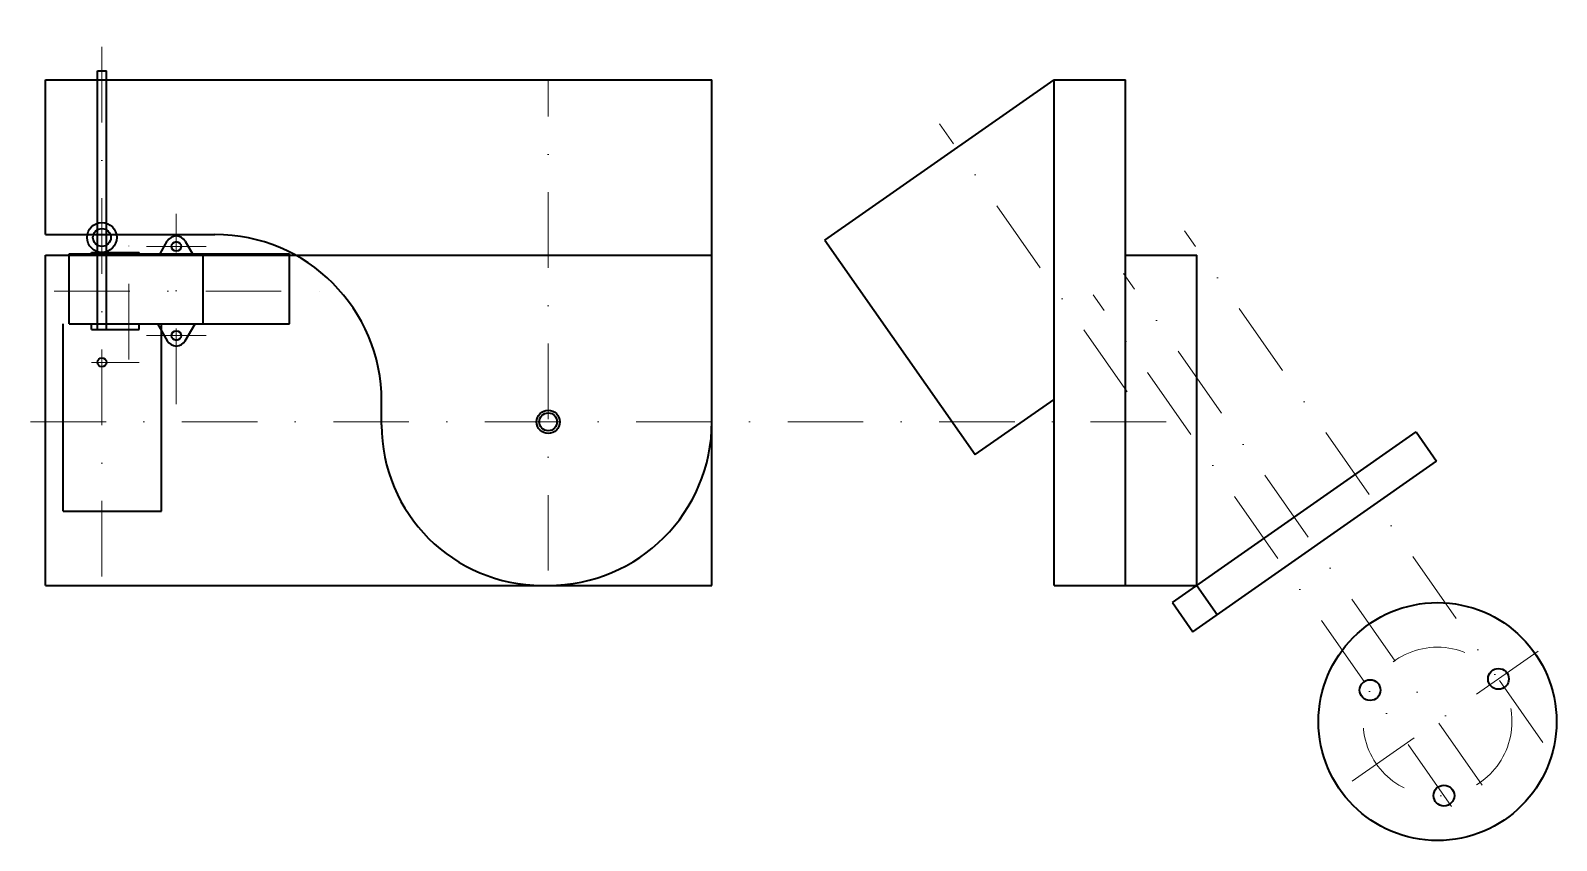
# Model space of a CAD drawing. Header units: millimetres. Extents: x 26 to 539, y -41 to 232.
import ezdxf

# ---------------------------------------------------------------- set-up
doc = ezdxf.new("R2010")
doc.units = ezdxf.units.MM
doc.linetypes.add('DASHDOTX2', pattern=[50.8, 25.4, -12.7, 0, -12.7])
doc.layers.add('CENTER', color=7, linetype='DASHDOTX2', lineweight=18)
doc.layers.add('CONTOUR', color=7, linetype='CONTINUOUS', lineweight=35)

msp = doc.modelspace()

# ---------------------------------------------------------------- linework, layer by layer
at = {"layer": 'CENTER'}
for p, q in [((50, 48), (50, 231.6)), ((200, 50), (200, 215)), ((394.59, 110.14), (331.5, 200.25)), ((75, 106), (75, 170)), ((59, 121), (59, 167)), ((534.34, -7.82), (413.89, 164.2)), ((65, 159), (85, 159)), ((513.86, -22.16), (393.41, 149.86)), ((34, 144), (123, 144)), ((503.62, -29.33), (383.17, 142.69)), ((65, 129), (85, 129)), ((46.5, 120), (62.5, 120)), ((26, 100), (408.32, 100)), ((532.77, 22.94), (467.23, -22.94))]:
    msp.add_line(p, q, dxfattribs=at)
msp.add_circle((498.89, -0.78), 25, dxfattribs=at)
at = {"layer": 'CONTOUR'}
for p, q in [((48.5, 218), (51.5, 218)), ((48.5, 131), (48.5, 218)), ((51.5, 131), (51.5, 218)), ((31, 215), (255, 215)), ((31, 163), (31, 215)), ((255, 45), (255, 215)), ((293, 161.08), (370, 215)), ((370, 215), (394, 215)), ((370, 45), (370, 215)), ((394, 45), (394, 215)), ((31, 163), (88, 163)), ((69.52, 156.5), (71.97, 160.75)), ((78.03, 160.75), (80.48, 156.5)), ((293, 161.08), (343.47, 89)), ((31, 156), (255, 156)), ((31, 45), (31, 156)), ((39, 156.5), (113, 156.5)), ((39, 133), (39, 156.5)), ((46.5, 156.5), (46.5, 157)), ((46.5, 157), (62.5, 157)), ((62.5, 156.5), (62.5, 157)), ((84, 133), (84, 156.5)), ((113, 133), (113, 156.5)), ((394, 156), (418, 156)), ((418, 45), (418, 156)), ((37, 70), (37, 133)), ((39, 133), (113, 133)), ((46.5, 131), (46.5, 133)), ((46.5, 131), (62.5, 131)), ((62.5, 131), (62.5, 133)), ((68.65, 133), (71.97, 127.25)), ((70, 70), (70, 133)), ((78.03, 127.25), (81.35, 133)), ((144, 99), (144, 107)), ((343.47, 89), (370, 107.57)), ((409.81, 39.26), (491.72, 96.62)), ((491.72, 96.62), (498.61, 86.79)), ((416.69, 29.43), (498.61, 86.79)), ((37, 70), (70, 70)), ((31, 45), (173, 45)), ((173, 45), (255, 45)), ((370, 45), (394, 45)), ((394, 45), (418, 45)), ((418, 45), (424.88, 35.17)), ((409.81, 39.26), (416.69, 29.43))]:
    msp.add_line(p, q, dxfattribs=at)
for centre, radius in [((50, 162), 5), ((50, 162), 3), ((75, 159), 1.6), ((75, 129), 1.6), ((50, 120), 1.5), ((200, 100), 3.9), ((200, 100), 3), ((498.89, -0.78), 40), ((519.37, 13.56), 3.5), ((476.23, 9.79), 3.5), ((501.07, -25.68), 3.5)]:
    msp.add_circle(centre, radius, dxfattribs=at)
for centre, radius, start, end in [((75, 159), 3.5, 30, 150), ((88, 107), 56, 0, 90), ((75, 129), 3.5, 210, 330), ((198, 99), 54, 180, 270), ((200, 100), 55, 270, 0)]:
    msp.add_arc(centre, radius, start, end, dxfattribs=at)

doc.saveas('drawing.dxf')
